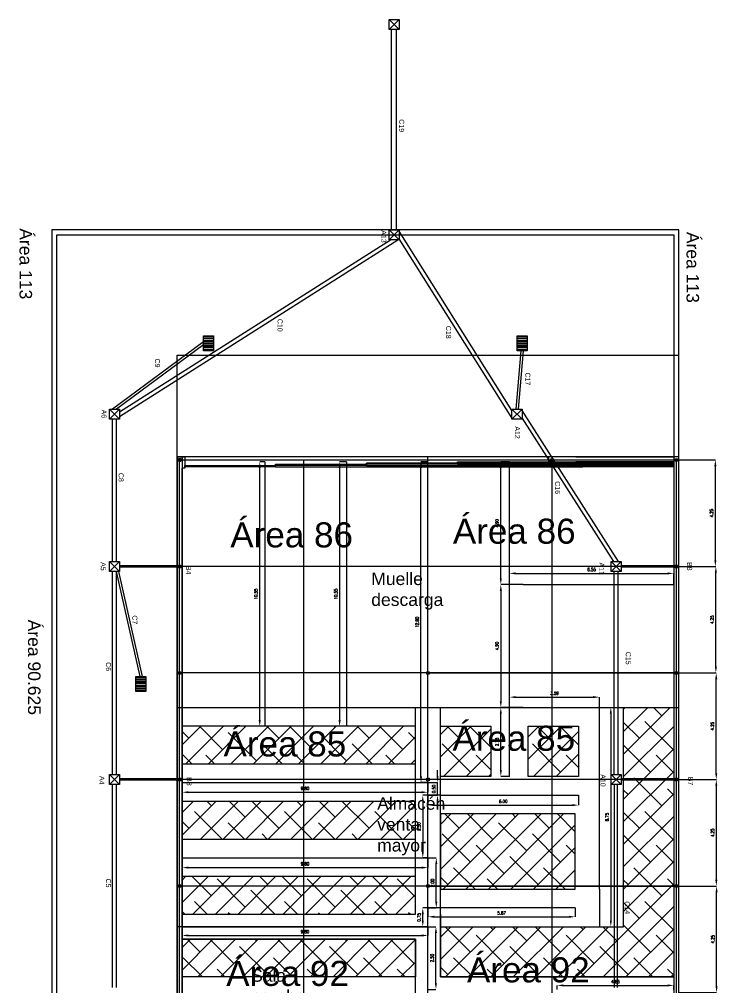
# Model space of a CAD drawing. Header units: inches. Extents: x -23 to 72981, y 9 to 49153.
# Drawn here: x 26.02 to 53.86, y 42.63 to 81.21 of the extents above; entities that cross this region are included whole.
import ezdxf

# ---------------------------------------------------------------- set-up
doc = ezdxf.new("R2010")
doc.units = ezdxf.units.IN
for name, color, linetype in [('Aguas pluviales', 140, 'Continuous'), ('Auxiliar', 240, 'Continuous'), ('Cotas', 200, 'Continuous'), ('Cotas_IncendiosP0', 30, 'Continuous'), ('IncendiosP0', 1, 'Continuous'), ('Límites', 6, 'Continuous'), ('P0', 5, 'Continuous'), ('P0 Puertas', 10, 'Continuous'), ('P0 Puertas desplazadas', 10, 'Continuous'), ('P0 Texto', 7, 'Continuous'), ('P0_Elementos', 44, 'Continuous'), ('P0_Pasillos', 90, 'Continuous'), ('Pared exterior nave', 26, 'Continuous'), ('Pared parcela', 7, 'Continuous'), ('Pilares', 240, 'Continuous')]:
    doc.layers.add(name, color=color, linetype=linetype)
doc.styles.add('80-100', font='romans.shx', dxfattribs={"width": 0.9, "height": 0.5})
doc.styles.get("Standard").update_dxf_attribs({"font": 'arial.ttf'})
doc.dimstyles.new('Copia de 100_conlineas', dxfattribs={"dimtxt": 0.5, "dimasz": 0.8, "dimexe": 0, "dimexo": 0, "dimgap": 0.09, "dimtad": 1, "dimzin": 1, "dimdsep": 46, "dimtxsty": '80-100', "dimcen": 0.1, "dimclrd": 256, "dimclre": 256, "dimclrt": 256, "dimadec": 0, "dimazin": 0, "dimtfac": 1, "dimtix": 1, "dimtmove": 2, "dimatfit": 3, "dimfxl": 1, "dimtvp": 1.058824, "dimtolj": 1, "dimtzin": 1, "dimarcsym": 0})
doc.dimstyles.new('Mod ISO-25', dxfattribs={"dimtxt": 0.125, "dimasz": 0.25, "dimexe": 0, "dimexo": 0.1, "dimgap": 0.09, "dimtad": 1, "dimzin": 12, "dimdsep": 46, "dimtxsty": '80-100', "dimcen": 0.1, "dimclrd": 256, "dimclre": 256, "dimclrt": 256, "dimadec": 0, "dimazin": 0, "dimtfac": 1, "dimtix": 1, "dimtmove": 2, "dimatfit": 3, "dimfxl": 1, "dimtolj": 1, "dimarcsym": 0})

# ---------------------------------------------------------------- blocks, each defined once
blk = doc.blocks.new('*D25')
at = {"layer": 'Cotas', "lineweight": -2, "transparency": 16777216}
for p, q in [((52.311, 46.64), (53.818, 46.64)), ((53.818, 42.64), (53.818, 46.39)), ((52.311, 42.39), (53.818, 42.39))]:
    blk.add_line(p, q, dxfattribs=at)
at = {"layer": 'Cotas', "transparency": 16777216}
for points in [[(53.777, 46.39), (53.86, 46.39), (53.818, 46.64)], [(53.777, 42.64), (53.86, 42.64), (53.818, 42.39)]]:
    blk.add_solid(points, dxfattribs=at)
at = {"layer": 'Defpoints', "color": 0, "transparency": 16777216}
for p in [(52.211, 46.64), (53.818, 46.64), (52.211, 42.39)]:
    blk.add_point(p, dxfattribs=at)
at = {"layer": 'Cotas', "transparency": 16777216, "insert": (53.666, 44.515), "char_height": 0.125, "attachment_point": 5, "rotation": 90, "style": '80-100'}
blk.add_mtext('\\A1;4.25', dxfattribs=at)
blk = doc.blocks.new('*D26')
at = {"layer": 'Cotas', "lineweight": -2, "transparency": 16777216}
for p, q in [((52.311, 50.89), (53.808, 50.89)), ((53.808, 46.89), (53.808, 50.64)), ((52.311, 46.64), (53.808, 46.64))]:
    blk.add_line(p, q, dxfattribs=at)
at = {"layer": 'Cotas', "transparency": 16777216}
for points in [[(53.766, 50.64), (53.849, 50.64), (53.808, 50.89)], [(53.766, 46.89), (53.849, 46.89), (53.808, 46.64)]]:
    blk.add_solid(points, dxfattribs=at)
at = {"layer": 'Defpoints', "color": 0, "transparency": 16777216}
for p in [(52.211, 50.89), (53.808, 50.89), (52.211, 46.64)]:
    blk.add_point(p, dxfattribs=at)
at = {"layer": 'Cotas', "transparency": 16777216, "insert": (53.655, 48.765), "char_height": 0.125, "attachment_point": 5, "rotation": 90, "style": '80-100'}
blk.add_mtext('\\A1;4.25', dxfattribs=at)
blk = doc.blocks.new('*D27')
at = {"layer": 'Cotas', "lineweight": -2, "transparency": 16777216}
for p, q in [((52.311, 55.14), (53.804, 55.14)), ((53.804, 51.14), (53.804, 54.89)), ((52.311, 50.89), (53.804, 50.89))]:
    blk.add_line(p, q, dxfattribs=at)
at = {"layer": 'Cotas', "transparency": 16777216}
for points in [[(53.762, 54.89), (53.845, 54.89), (53.804, 55.14)], [(53.762, 51.14), (53.845, 51.14), (53.804, 50.89)]]:
    blk.add_solid(points, dxfattribs=at)
at = {"layer": 'Defpoints', "color": 0, "transparency": 16777216}
for p in [(52.211, 55.14), (53.804, 55.14), (52.211, 50.89)]:
    blk.add_point(p, dxfattribs=at)
at = {"layer": 'Cotas', "transparency": 16777216, "insert": (53.651, 53.015), "char_height": 0.125, "attachment_point": 5, "rotation": 90, "style": '80-100'}
blk.add_mtext('\\A1;4.25', dxfattribs=at)
blk = doc.blocks.new('*D28')
at = {"layer": 'Cotas', "lineweight": -2, "transparency": 16777216}
for p, q in [((52.311, 59.39), (53.789, 59.39)), ((53.789, 55.39), (53.789, 59.14)), ((52.311, 55.14), (53.789, 55.14))]:
    blk.add_line(p, q, dxfattribs=at)
at = {"layer": 'Cotas', "transparency": 16777216}
for points in [[(53.748, 59.14), (53.831, 59.14), (53.789, 59.39)], [(53.748, 55.39), (53.831, 55.39), (53.789, 55.14)]]:
    blk.add_solid(points, dxfattribs=at)
at = {"layer": 'Defpoints', "color": 0, "transparency": 16777216}
for p in [(52.211, 59.39), (53.789, 59.39), (52.211, 55.14)]:
    blk.add_point(p, dxfattribs=at)
at = {"layer": 'Cotas', "transparency": 16777216, "insert": (53.637, 57.265), "char_height": 0.125, "attachment_point": 5, "rotation": 90, "style": '80-100'}
blk.add_mtext('\\A1;4.25', dxfattribs=at)
blk = doc.blocks.new('*D29')
at = {"layer": 'Cotas', "lineweight": -2, "transparency": 16777216}
for p, q in [((52.311, 63.639), (53.769, 63.639)), ((53.769, 59.64), (53.769, 63.389)), ((52.311, 59.39), (53.769, 59.39))]:
    blk.add_line(p, q, dxfattribs=at)
at = {"layer": 'Cotas', "transparency": 16777216}
for points in [[(53.728, 63.389), (53.811, 63.389), (53.769, 63.639)], [(53.728, 59.64), (53.811, 59.64), (53.769, 59.39)]]:
    blk.add_solid(points, dxfattribs=at)
at = {"layer": 'Defpoints', "color": 0, "transparency": 16777216}
for p in [(52.211, 63.639), (53.769, 63.639), (52.211, 59.39)]:
    blk.add_point(p, dxfattribs=at)
at = {"layer": 'Cotas', "transparency": 16777216, "insert": (53.617, 61.514), "char_height": 0.125, "attachment_point": 5, "rotation": 90, "style": '80-100'}
blk.add_mtext('\\A1;4.25', dxfattribs=at)
blk = doc.blocks.new('Arqueta')
for p, q in [((8.456, 7.642), (8.456, 8.042)), ((8.456, 8.042), (8.856, 8.042)), ((8.856, 8.042), (8.856, 7.642)), ((8.856, 7.642), (8.456, 7.642))]:
    blk.add_line(p, q)
blk = doc.blocks.new('Alcantarilla')
at = {"layer": 'Aguas pluviales'}
for p, q in [((-11.66, 1.036), (-11.66, 1.436)), ((-11.66, 1.436), (-11.06, 1.436)), ((-11.6, 1.436), (-11.6, 1.036)), ((-11.54, 1.436), (-11.54, 1.036)), ((-11.48, 1.036), (-11.48, 1.436)), ((-11.42, 1.436), (-11.42, 1.036)), ((-11.36, 1.436), (-11.36, 1.036)), ((-11.3, 1.036), (-11.3, 1.436)), ((-11.24, 1.436), (-11.24, 1.036)), ((-11.18, 1.436), (-11.18, 1.036)), ((-11.12, 1.036), (-11.12, 1.436)), ((-11.06, 1.436), (-11.06, 1.036)), ((-11.06, 1.036), (-11.66, 1.036))]:
    blk.add_line(p, q, dxfattribs=at)
blk = doc.blocks.new('*D93')
at = {"layer": 'Cotas_IncendiosP0', "lineweight": -2, "transparency": 16777216}
for p, q in [((42.311, 45.015), (42.629, 45.015)), ((42.629, 42.765), (42.629, 44.765)), ((42.311, 42.515), (42.629, 42.515))]:
    blk.add_line(p, q, dxfattribs=at)
at = {"layer": 'Cotas_IncendiosP0', "transparency": 16777216}
for points in [[(42.587, 44.765), (42.671, 44.765), (42.629, 45.015)], [(42.587, 42.765), (42.671, 42.765), (42.629, 42.515)]]:
    blk.add_solid(points, dxfattribs=at)
at = {"layer": 'Defpoints', "color": 0, "transparency": 16777216}
for p in [(42.311, 45.015), (42.629, 45.015), (42.311, 42.515)]:
    blk.add_point(p, dxfattribs=at)
at = {"layer": 'Cotas_IncendiosP0', "transparency": 16777216, "insert": (42.477, 43.765), "char_height": 0.125, "attachment_point": 5, "rotation": 90, "style": '80-100'}
blk.add_mtext('\\A1;2.50', dxfattribs=at)
blk = doc.blocks.new('*D94')
at = {"layer": 'Cotas_IncendiosP0', "lineweight": -2, "transparency": 16777216}
for p, q in [((32.511, 45.015), (32.511, 44.668)), ((42.311, 45.015), (42.311, 44.668)), ((32.761, 44.668), (42.061, 44.668))]:
    blk.add_line(p, q, dxfattribs=at)
at = {"layer": 'Cotas_IncendiosP0', "transparency": 16777216}
for points in [[(32.761, 44.71), (32.761, 44.627), (32.511, 44.668)], [(42.061, 44.71), (42.061, 44.627), (42.311, 44.668)]]:
    blk.add_solid(points, dxfattribs=at)
at = {"layer": 'Defpoints', "color": 0, "transparency": 16777216}
for p in [(32.511, 45.015), (42.311, 45.015), (42.311, 44.668)]:
    blk.add_point(p, dxfattribs=at)
at = {"layer": 'Cotas_IncendiosP0', "transparency": 16777216, "insert": (37.411, 44.821), "char_height": 0.125, "attachment_point": 5, "style": '80-100'}
blk.add_mtext('\\A1;9.80', dxfattribs=at)
blk = doc.blocks.new('*D95')
at = {"layer": 'Cotas_IncendiosP0', "lineweight": -2, "transparency": 16777216}
for p, q in [((32.511, 47.765), (32.511, 47.376)), ((42.311, 47.765), (42.311, 47.376)), ((32.761, 47.376), (42.061, 47.376))]:
    blk.add_line(p, q, dxfattribs=at)
at = {"layer": 'Cotas_IncendiosP0', "transparency": 16777216}
for points in [[(32.761, 47.418), (32.761, 47.335), (32.511, 47.376)], [(42.061, 47.418), (42.061, 47.335), (42.311, 47.376)]]:
    blk.add_solid(points, dxfattribs=at)
at = {"layer": 'Defpoints', "color": 0, "transparency": 16777216}
for p in [(32.511, 47.765), (42.311, 47.765), (42.311, 47.376)]:
    blk.add_point(p, dxfattribs=at)
at = {"layer": 'Cotas_IncendiosP0', "transparency": 16777216, "insert": (37.411, 47.529), "char_height": 0.125, "attachment_point": 5, "style": '80-100'}
blk.add_mtext('\\A1;9.80', dxfattribs=at)
blk = doc.blocks.new('*D96')
at = {"layer": 'Cotas_IncendiosP0', "lineweight": -2, "transparency": 16777216}
for p, q in [((32.511, 50.765), (32.511, 50.382)), ((42.311, 50.765), (42.311, 50.382)), ((32.761, 50.382), (42.061, 50.382))]:
    blk.add_line(p, q, dxfattribs=at)
at = {"layer": 'Cotas_IncendiosP0', "transparency": 16777216}
for points in [[(32.761, 50.424), (32.761, 50.341), (32.511, 50.382)], [(42.061, 50.424), (42.061, 50.341), (42.311, 50.382)]]:
    blk.add_solid(points, dxfattribs=at)
at = {"layer": 'Defpoints', "color": 0, "transparency": 16777216}
for p in [(32.511, 50.765), (42.311, 50.765), (42.311, 50.382)]:
    blk.add_point(p, dxfattribs=at)
at = {"layer": 'Cotas_IncendiosP0', "transparency": 16777216, "insert": (37.411, 50.535), "char_height": 0.125, "attachment_point": 5, "style": '80-100'}
blk.add_mtext('\\A1;9.80', dxfattribs=at)
blk = doc.blocks.new('*D97')
at = {"layer": 'Cotas_IncendiosP0', "lineweight": -2, "transparency": 16777216}
for p, q in [((42.311, 45.765), (42.311, 45.414)), ((48.182, 45.765), (48.182, 45.414)), ((42.561, 45.414), (47.932, 45.414))]:
    blk.add_line(p, q, dxfattribs=at)
at = {"layer": 'Cotas_IncendiosP0', "transparency": 16777216}
for points in [[(42.561, 45.455), (42.561, 45.372), (42.311, 45.414)], [(47.932, 45.455), (47.932, 45.372), (48.182, 45.414)]]:
    blk.add_solid(points, dxfattribs=at)
at = {"layer": 'Defpoints', "color": 0, "transparency": 16777216}
for p in [(42.311, 45.765), (48.182, 45.765), (48.182, 45.414)]:
    blk.add_point(p, dxfattribs=at)
at = {"layer": 'Cotas_IncendiosP0', "transparency": 16777216, "insert": (45.247, 45.566), "char_height": 0.125, "attachment_point": 5, "style": '80-100'}
blk.add_mtext('\\A1;5.87', dxfattribs=at)
blk = doc.blocks.new('*D98')
at = {"layer": 'Cotas_IncendiosP0', "lineweight": -2, "transparency": 16777216}
for p, q in [((42.311, 50.265), (42.311, 49.868)), ((48.311, 50.265), (48.311, 49.868)), ((42.561, 49.868), (48.061, 49.868))]:
    blk.add_line(p, q, dxfattribs=at)
at = {"layer": 'Cotas_IncendiosP0', "transparency": 16777216}
for points in [[(42.561, 49.91), (42.561, 49.827), (42.311, 49.868)], [(48.061, 49.91), (48.061, 49.827), (48.311, 49.868)]]:
    blk.add_solid(points, dxfattribs=at)
at = {"layer": 'Defpoints', "color": 0, "transparency": 16777216}
for p in [(42.311, 50.265), (48.311, 50.265), (48.311, 49.868)]:
    blk.add_point(p, dxfattribs=at)
at = {"layer": 'Cotas_IncendiosP0', "transparency": 16777216, "insert": (45.311, 50.021), "char_height": 0.125, "attachment_point": 5, "style": '80-100'}
blk.add_mtext('\\A1;6.00', dxfattribs=at)
blk = doc.blocks.new('*D99')
at = {"layer": 'Cotas_IncendiosP0', "lineweight": -2, "transparency": 16777216}
for p, q in [((45.561, 53.765), (45.561, 54.177)), ((45.811, 54.177), (48.897, 54.177)), ((49.147, 53.765), (49.147, 54.177))]:
    blk.add_line(p, q, dxfattribs=at)
at = {"layer": 'Cotas_IncendiosP0', "transparency": 16777216}
for points in [[(45.811, 54.219), (45.811, 54.135), (45.561, 54.177)], [(48.897, 54.219), (48.897, 54.135), (49.147, 54.177)]]:
    blk.add_solid(points, dxfattribs=at)
at = {"layer": 'Defpoints', "color": 0, "transparency": 16777216}
for p in [(49.147, 54.177), (45.561, 53.765), (49.147, 53.765)]:
    blk.add_point(p, dxfattribs=at)
at = {"layer": 'Cotas_IncendiosP0', "transparency": 16777216, "insert": (47.354, 54.329), "char_height": 0.125, "attachment_point": 5, "style": '80-100'}
blk.add_mtext('\\A1;3.59', dxfattribs=at)
blk = doc.blocks.new('*D100')
at = {"layer": 'Cotas_IncendiosP0', "lineweight": -2, "transparency": 16777216}
for p, q in [((45.561, 53.765), (45.215, 53.765)), ((45.215, 51.265), (45.215, 53.515)), ((45.561, 51.015), (45.215, 51.015))]:
    blk.add_line(p, q, dxfattribs=at)
at = {"layer": 'Cotas_IncendiosP0', "transparency": 16777216}
for points in [[(45.174, 53.515), (45.257, 53.515), (45.215, 53.765)], [(45.174, 51.265), (45.257, 51.265), (45.215, 51.015)]]:
    blk.add_solid(points, dxfattribs=at)
at = {"layer": 'Defpoints', "color": 0, "transparency": 16777216}
for p in [(45.215, 53.765), (45.561, 53.765), (45.561, 51.015)]:
    blk.add_point(p, dxfattribs=at)
at = {"layer": 'Cotas_IncendiosP0', "transparency": 16777216, "insert": (45.063, 52.39), "char_height": 0.125, "attachment_point": 5, "rotation": 90, "style": '80-100'}
blk.add_mtext('\\A1;2.75', dxfattribs=at)
blk = doc.blocks.new('*D101')
at = {"layer": 'Cotas_IncendiosP0', "lineweight": -2, "transparency": 16777216}
for p, q in [((45.561, 58.665), (45.215, 58.665)), ((45.215, 58.415), (45.215, 54.015)), ((45.561, 53.765), (45.215, 53.765))]:
    blk.add_line(p, q, dxfattribs=at)
at = {"layer": 'Cotas_IncendiosP0', "transparency": 16777216}
for points in [[(45.174, 58.415), (45.257, 58.415), (45.215, 58.665)], [(45.174, 54.015), (45.257, 54.015), (45.215, 53.765)]]:
    blk.add_solid(points, dxfattribs=at)
at = {"layer": 'Defpoints', "color": 0, "transparency": 16777216}
for p in [(45.561, 58.665), (45.215, 53.765), (45.561, 53.765)]:
    blk.add_point(p, dxfattribs=at)
at = {"layer": 'Cotas_IncendiosP0', "transparency": 16777216, "insert": (45.063, 56.215), "char_height": 0.125, "attachment_point": 5, "rotation": 90, "style": '80-100'}
blk.add_mtext('\\A1;4.90', dxfattribs=at)
blk = doc.blocks.new('*D102')
at = {"layer": 'Cotas_IncendiosP0', "lineweight": -2, "transparency": 16777216}
for p, q in [((45.561, 63.565), (45.215, 63.565)), ((45.215, 58.915), (45.215, 63.315)), ((45.561, 58.665), (45.215, 58.665))]:
    blk.add_line(p, q, dxfattribs=at)
at = {"layer": 'Cotas_IncendiosP0', "transparency": 16777216}
for points in [[(45.174, 63.315), (45.257, 63.315), (45.215, 63.565)], [(45.174, 58.915), (45.257, 58.915), (45.215, 58.665)]]:
    blk.add_solid(points, dxfattribs=at)
at = {"layer": 'Defpoints', "color": 0, "transparency": 16777216}
for p in [(45.215, 63.565), (45.561, 63.565), (45.561, 58.665)]:
    blk.add_point(p, dxfattribs=at)
at = {"layer": 'Cotas_IncendiosP0', "transparency": 16777216, "insert": (45.063, 61.115), "char_height": 0.125, "attachment_point": 5, "rotation": 90, "style": '80-100'}
blk.add_mtext('\\A1;4.90', dxfattribs=at)
blk = doc.blocks.new('*D103')
at = {"layer": 'Cotas_IncendiosP0', "lineweight": -2, "transparency": 16777216}
for p, q in [((45.561, 58.665), (45.561, 59.113)), ((45.811, 59.113), (51.861, 59.113)), ((52.111, 58.665), (52.111, 59.113))]:
    blk.add_line(p, q, dxfattribs=at)
at = {"layer": 'Cotas_IncendiosP0', "transparency": 16777216}
for points in [[(45.811, 59.155), (45.811, 59.072), (45.561, 59.113)], [(51.861, 59.155), (51.861, 59.072), (52.111, 59.113)]]:
    blk.add_solid(points, dxfattribs=at)
at = {"layer": 'Defpoints', "color": 0, "transparency": 16777216}
for p in [(52.111, 59.113), (45.561, 58.665), (52.111, 58.665)]:
    blk.add_point(p, dxfattribs=at)
at = {"layer": 'Cotas_IncendiosP0', "transparency": 16777216, "insert": (48.836, 59.266), "char_height": 0.125, "attachment_point": 5, "style": '80-100'}
blk.add_mtext('\\A1;6.55', dxfattribs=at)
blk = doc.blocks.new('*D104')
at = {"layer": 'Cotas_IncendiosP0', "lineweight": -2, "transparency": 16777216}
for p, q in [((35.811, 63.565), (35.604, 63.565)), ((35.604, 53.265), (35.604, 63.315)), ((35.811, 53.015), (35.604, 53.015))]:
    blk.add_line(p, q, dxfattribs=at)
at = {"layer": 'Cotas_IncendiosP0', "transparency": 16777216}
for points in [[(35.562, 63.315), (35.645, 63.315), (35.604, 63.565)], [(35.562, 53.265), (35.645, 53.265), (35.604, 53.015)]]:
    blk.add_solid(points, dxfattribs=at)
at = {"layer": 'Defpoints', "color": 0, "transparency": 16777216}
for p in [(35.604, 63.565), (35.811, 63.565), (35.811, 53.015)]:
    blk.add_point(p, dxfattribs=at)
at = {"layer": 'Cotas_IncendiosP0', "transparency": 16777216, "insert": (35.451, 58.29), "char_height": 0.125, "attachment_point": 5, "rotation": 90, "style": '80-100'}
blk.add_mtext('\\A1;10.55', dxfattribs=at)
blk = doc.blocks.new('*D105')
at = {"layer": 'Cotas_IncendiosP0', "lineweight": -2, "transparency": 16777216}
for p, q in [((39.061, 63.565), (38.789, 63.565)), ((38.789, 63.315), (38.789, 53.265)), ((39.061, 53.015), (38.789, 53.015))]:
    blk.add_line(p, q, dxfattribs=at)
at = {"layer": 'Cotas_IncendiosP0', "transparency": 16777216}
for points in [[(38.747, 63.315), (38.831, 63.315), (38.789, 63.565)], [(38.747, 53.265), (38.831, 53.265), (38.789, 53.015)]]:
    blk.add_solid(points, dxfattribs=at)
at = {"layer": 'Defpoints', "color": 0, "transparency": 16777216}
for p in [(39.061, 63.565), (38.789, 53.015), (39.061, 53.015)]:
    blk.add_point(p, dxfattribs=at)
at = {"layer": 'Cotas_IncendiosP0', "transparency": 16777216, "insert": (38.637, 58.29), "char_height": 0.125, "attachment_point": 5, "rotation": 90, "style": '80-100'}
blk.add_mtext('\\A1;10.55', dxfattribs=at)
blk = doc.blocks.new('*D106')
at = {"layer": 'Cotas_IncendiosP0', "lineweight": -2, "transparency": 16777216}
for p, q in [((42.311, 63.565), (42.033, 63.565)), ((42.033, 51.015), (42.033, 63.315)), ((42.311, 50.765), (42.033, 50.765))]:
    blk.add_line(p, q, dxfattribs=at)
at = {"layer": 'Cotas_IncendiosP0', "transparency": 16777216}
for points in [[(41.992, 63.315), (42.075, 63.315), (42.033, 63.565)], [(41.992, 51.015), (42.075, 51.015), (42.033, 50.765)]]:
    blk.add_solid(points, dxfattribs=at)
at = {"layer": 'Defpoints', "color": 0, "transparency": 16777216}
for p in [(42.033, 63.565), (42.311, 63.565), (42.311, 50.765)]:
    blk.add_point(p, dxfattribs=at)
at = {"layer": 'Cotas_IncendiosP0', "transparency": 16777216, "insert": (41.881, 57.165), "char_height": 0.125, "attachment_point": 5, "rotation": 90, "style": '80-100'}
blk.add_mtext('\\A1;12.80', dxfattribs=at)
blk = doc.blocks.new('*D107')
at = {"layer": 'Cotas_IncendiosP0', "lineweight": -2, "transparency": 16777216}
for p, q in [((49.147, 53.765), (49.602, 53.765)), ((49.602, 53.515), (49.602, 45.265)), ((49.147, 45.015), (49.602, 45.015))]:
    blk.add_line(p, q, dxfattribs=at)
at = {"layer": 'Cotas_IncendiosP0', "transparency": 16777216}
for points in [[(49.56, 53.515), (49.643, 53.515), (49.602, 53.765)], [(49.56, 45.265), (49.643, 45.265), (49.602, 45.015)]]:
    blk.add_solid(points, dxfattribs=at)
at = {"layer": 'Defpoints', "color": 0, "transparency": 16777216}
for p in [(49.147, 53.765), (49.147, 45.015), (49.602, 45.015)]:
    blk.add_point(p, dxfattribs=at)
at = {"layer": 'Cotas_IncendiosP0', "transparency": 16777216, "insert": (49.449, 49.39), "char_height": 0.125, "attachment_point": 5, "rotation": 90, "style": '80-100'}
blk.add_mtext('\\A1;8.75', dxfattribs=at)
blk = doc.blocks.new('*D108')
at = {"layer": 'Cotas_IncendiosP0', "lineweight": -2, "transparency": 16777216}
for p, q in [((42.311, 45.765), (42.104, 45.765)), ((42.104, 45.265), (42.104, 45.515)), ((42.311, 45.015), (42.104, 45.015))]:
    blk.add_line(p, q, dxfattribs=at)
at = {"layer": 'Cotas_IncendiosP0', "transparency": 16777216}
for points in [[(42.063, 45.515), (42.146, 45.515), (42.104, 45.765)], [(42.063, 45.265), (42.146, 45.265), (42.104, 45.015)]]:
    blk.add_solid(points, dxfattribs=at)
at = {"layer": 'Defpoints', "color": 0, "transparency": 16777216}
for p in [(42.104, 45.765), (42.311, 45.765), (42.311, 45.015)]:
    blk.add_point(p, dxfattribs=at)
at = {"layer": 'Cotas_IncendiosP0', "transparency": 16777216, "insert": (41.952, 45.39), "char_height": 0.125, "attachment_point": 5, "rotation": 90, "style": '80-100'}
blk.add_mtext('\\A1;0.75', dxfattribs=at)
blk = doc.blocks.new('*D109')
at = {"layer": 'Cotas_IncendiosP0', "lineweight": -2, "transparency": 16777216}
for p, q in [((42.311, 47.765), (42.643, 47.765)), ((42.643, 46.015), (42.643, 47.515)), ((42.311, 45.765), (42.643, 45.765))]:
    blk.add_line(p, q, dxfattribs=at)
at = {"layer": 'Cotas_IncendiosP0', "transparency": 16777216}
for points in [[(42.601, 47.515), (42.685, 47.515), (42.643, 47.765)], [(42.601, 46.015), (42.685, 46.015), (42.643, 45.765)]]:
    blk.add_solid(points, dxfattribs=at)
at = {"layer": 'Defpoints', "color": 0, "transparency": 16777216}
for p in [(42.311, 47.765), (42.643, 47.765), (42.311, 45.765)]:
    blk.add_point(p, dxfattribs=at)
at = {"layer": 'Cotas_IncendiosP0', "transparency": 16777216, "insert": (42.49, 46.765), "char_height": 0.125, "attachment_point": 5, "rotation": 90, "style": '80-100'}
blk.add_mtext('\\A1;2.00', dxfattribs=at)
blk = doc.blocks.new('*D110')
at = {"layer": 'Cotas_IncendiosP0', "lineweight": -2, "transparency": 16777216}
for p, q in [((42.311, 50.265), (42.104, 50.265)), ((42.104, 50.015), (42.104, 48.015)), ((42.311, 47.765), (42.104, 47.765))]:
    blk.add_line(p, q, dxfattribs=at)
at = {"layer": 'Cotas_IncendiosP0', "transparency": 16777216}
for points in [[(42.063, 50.015), (42.146, 50.015), (42.104, 50.265)], [(42.063, 48.015), (42.146, 48.015), (42.104, 47.765)]]:
    blk.add_solid(points, dxfattribs=at)
at = {"layer": 'Defpoints', "color": 0, "transparency": 16777216}
for p in [(42.311, 50.265), (42.104, 47.765), (42.311, 47.765)]:
    blk.add_point(p, dxfattribs=at)
at = {"layer": 'Cotas_IncendiosP0', "transparency": 16777216, "insert": (41.952, 49.015), "char_height": 0.125, "attachment_point": 5, "rotation": 90, "style": '80-100'}
blk.add_mtext('\\A1;2.50', dxfattribs=at)
blk = doc.blocks.new('*D111')
at = {"layer": 'Cotas_IncendiosP0', "lineweight": -2, "transparency": 16777216}
for p, q in [((42.692, 51.015), (42.692, 51.265)), ((42.311, 50.765), (42.692, 50.765)), ((42.692, 50.265), (42.692, 50.765)), ((42.311, 50.265), (42.692, 50.265)), ((42.692, 50.015), (42.692, 49.765))]:
    blk.add_line(p, q, dxfattribs=at)
at = {"layer": 'Cotas_IncendiosP0', "transparency": 16777216}
for points in [[(42.651, 51.015), (42.734, 51.015), (42.692, 50.765)], [(42.651, 50.015), (42.734, 50.015), (42.692, 50.265)]]:
    blk.add_solid(points, dxfattribs=at)
at = {"layer": 'Defpoints', "color": 0, "transparency": 16777216}
for p in [(42.311, 50.765), (42.692, 50.765), (42.311, 50.265)]:
    blk.add_point(p, dxfattribs=at)
at = {"layer": 'Cotas_IncendiosP0', "transparency": 16777216, "insert": (42.54, 50.515), "char_height": 0.125, "attachment_point": 5, "rotation": 90, "style": '80-100'}
blk.add_mtext('\\A1;0.50', dxfattribs=at)
blk = doc.blocks.new('*D113')
at = {"layer": 'Cotas_IncendiosP0', "lineweight": -2, "transparency": 16777216}
for p, q in [((47.461, 42.515), (47.461, 42.676)), ((47.711, 42.676), (51.861, 42.676)), ((52.111, 42.515), (52.111, 42.676))]:
    blk.add_line(p, q, dxfattribs=at)
at = {"layer": 'Cotas_IncendiosP0', "transparency": 16777216}
for points in [[(47.711, 42.718), (47.711, 42.635), (47.461, 42.676)], [(51.861, 42.718), (51.861, 42.635), (52.111, 42.676)]]:
    blk.add_solid(points, dxfattribs=at)
at = {"layer": 'Defpoints', "color": 0, "transparency": 16777216}
for p in [(47.461, 42.515), (52.111, 42.676), (52.111, 42.515)]:
    blk.add_point(p, dxfattribs=at)
at = {"layer": 'Cotas_IncendiosP0', "transparency": 16777216, "insert": (49.786, 42.829), "char_height": 0.125, "attachment_point": 5, "style": '80-100'}
blk.add_mtext('\\A1;4.65', dxfattribs=at)

msp = doc.modelspace()

# ---------------------------------------------------------------- hatches: boundary and pattern name
at = {"layer": 'P0_Elementos'}
h = msp.add_hatch(dxfattribs=at)
h.set_pattern_fill('ANSI38', color=256, scale=0.2)
h.paths.add_polyline_path([(41.811, 47.015), (32.511, 47.015), (32.511, 45.515), (41.811, 45.515)])
h.paths.add_polyline_path([(41.811, 50.015), (32.511, 50.015), (32.511, 48.515), (41.811, 48.515)])
h.paths.add_polyline_path([(41.811, 53.015), (32.511, 53.015), (32.511, 51.515), (41.811, 51.515)])
h.paths.add_polyline_path([(44.811, 53.015), (42.811, 53.015), (42.811, 51.015), (44.811, 51.015)], flags=17)
h.paths.add_polyline_path([(48.311, 53.015), (46.311, 53.015), (46.311, 51.015), (48.311, 51.015)], flags=17)
h.paths.add_polyline_path([(48.182, 49.515), (42.811, 49.515), (42.811, 46.515), (48.182, 46.515)], flags=17)
h.paths.add_polyline_path([(52.111, 53.765), (50.111, 53.765), (50.111, 45.015), (42.811, 45.015), (42.811, 43.015), (52.111, 43.015)])
h = msp.add_hatch(dxfattribs=at)
h.set_pattern_fill('ANSI38', color=256, scale=0.2)
h.paths.add_polyline_path([(35.711, 39.515), (34.711, 39.515), (34.711, 35.015), (35.711, 35.015)])
h.paths.add_polyline_path([(33.511, 39.515), (32.511, 39.515), (32.511, 35.015), (33.511, 35.015)])
h.paths.add_polyline_path([(37.911, 39.515), (36.911, 39.515), (36.911, 35.015), (37.911, 35.015)])
h.paths.add_polyline_path([(41.811, 39.015), (38.922, 39.015), (38.922, 36.215), (41.811, 36.215)])
h.paths.add_polyline_path([(41.811, 35.015), (38.411, 35.015), (38.411, 33.515), (41.811, 33.515)])
h.paths.add_polyline_path([(41.811, 32.515), (38.411, 32.515), (38.411, 31.015), (41.811, 31.015)])
h.paths.add_polyline_path([(41.811, 42.015), (32.511, 42.015), (32.511, 40.515), (41.811, 40.515)])
h.paths.add_polyline_path([(41.811, 44.515), (32.511, 44.515), (32.511, 43.015), (41.811, 43.015)])
h.paths.add_polyline_path([(46.961, 42.015), (42.811, 42.015), (42.811, 37.865), (46.961, 37.865)])
h.paths.add_polyline_path([(52.111, 42.015), (47.961, 42.015), (47.961, 37.865), (52.111, 37.865)])
h.paths.add_polyline_path([(46.961, 36.365), (42.811, 36.365), (42.811, 32.215), (46.961, 32.215)])
h.paths.add_polyline_path([(52.111, 36.365), (47.961, 36.365), (47.961, 32.215), (52.111, 32.215)])
h.paths.add_polyline_path([(46.961, 31.015), (43.361, 31.015), (43.361, 28.715), (46.961, 28.715)])
h.paths.add_polyline_path([(52.111, 31.015), (47.961, 31.015), (47.961, 27.715), (52.111, 27.715)])

# ---------------------------------------------------------------- linework, layer by layer
at = {"layer": 'Aguas pluviales'}
for p, q in [((41.161, 81.215), (40.761, 80.815)), ((40.761, 81.215), (41.161, 80.815)), ((40.861, 72.815), (40.861, 80.815)), ((41.061, 72.815), (41.061, 80.815)), ((41.161, 72.815), (40.761, 72.415)), ((40.761, 72.815), (41.161, 72.415)), ((45.661, 65.615), (41.161, 72.765)), ((30.011, 65.37), (41.11, 72.415)), ((30.011, 65.56), (40.812, 72.415)), ((45.661, 65.315), (41.161, 72.465)), ((33.361, 68.346), (29.735, 65.665)), ((33.361, 68.234), (29.887, 65.665)), ((46.016, 67.99), (45.816, 65.665)), ((46.106, 67.99), (45.906, 65.665)), ((30.011, 65.665), (29.611, 65.265)), ((29.611, 65.665), (30.011, 65.265)), ((46.061, 65.665), (45.661, 65.265)), ((45.661, 65.665), (46.061, 65.265)), ((49.906, 59.59), (46.061, 65.614)), ((29.731, 59.59), (29.731, 65.265)), ((29.891, 59.59), (29.891, 65.265)), ((49.716, 59.59), (46.061, 65.316)), ((32.311, 63.765), (32.311, 27.515)), ((52.311, 63.765), (32.311, 63.765)), ((32.511, 63.765), (32.511, 27.515)), ((42.311, 27.515), (42.311, 63.765)), ((52.111, 63.765), (52.111, 27.515)), ((52.311, 27.515), (52.311, 63.765)), ((30.011, 59.59), (29.611, 59.19)), ((29.611, 59.59), (30.011, 59.19)), ((50.011, 59.59), (49.611, 59.19)), ((49.611, 59.59), (50.011, 59.19)), ((29.731, 51.09), (29.731, 59.19)), ((30.841, 55.002), (29.891, 59.19)), ((29.891, 51.09), (29.891, 59.19)), ((30.933, 55.002), (29.983, 59.19)), ((32.28, 59.421), (30.011, 59.421)), ((32.28, 59.358), (30.011, 59.358)), ((49.731, 51.09), (49.731, 59.19)), ((49.891, 51.09), (49.891, 59.19)), ((52.08, 59.421), (50.011, 59.421)), ((52.08, 59.358), (50.011, 59.358)), ((42.311, 55.14), (32.311, 55.14)), ((42.311, 55.14), (52.211, 55.14)), ((30.011, 51.09), (29.611, 50.69)), ((29.611, 51.09), (30.011, 50.69)), ((50.011, 51.09), (49.611, 50.69)), ((49.611, 51.09), (50.011, 50.69)), ((29.731, 42.59), (29.731, 50.69)), ((29.891, 42.59), (29.891, 50.69)), ((32.28, 50.921), (30.011, 50.921)), ((32.28, 50.858), (30.011, 50.858)), ((49.749, 42.59), (49.749, 50.69)), ((49.874, 42.59), (49.874, 50.69)), ((52.08, 50.921), (50.011, 50.921)), ((52.08, 50.858), (50.011, 50.858)), ((42.311, 46.64), (32.311, 46.64)), ((42.311, 46.64), (52.311, 46.64))]:
    msp.add_line(p, q, dxfattribs=at)
for centre in [(32.28, 59.39), (52.08, 59.39), (32.28, 50.89), (52.08, 50.89)]:
    msp.add_circle(centre, 0.0315, dxfattribs=at)
at = {"layer": 'Auxiliar'}
for p, q in [((32.411, 27.615), (32.411, 63.64)), ((32.411, 63.64), (52.211, 63.639)), ((37.361, 27.615), (37.361, 63.639)), ((42.311, 27.615), (42.311, 63.639)), ((47.261, 27.615), (47.261, 63.639)), ((52.211, 63.639), (52.211, 27.615)), ((52.211, 59.39), (32.411, 59.39)), ((52.211, 55.14), (32.411, 55.14)), ((52.211, 50.89), (32.411, 50.89)), ((52.211, 46.64), (32.411, 46.64))]:
    msp.add_line(p, q, dxfattribs=at)
at = {"layer": 'IncendiosP0'}
for p, q in [((35.811, 63.565), (35.811, 53.015)), ((39.061, 63.565), (39.061, 53.015)), ((42.311, 53.765), (42.311, 63.565)), ((45.561, 53.765), (45.561, 63.565)), ((46.111, 58.665), (45.561, 58.665)), ((46.111, 58.665), (52.111, 58.665)), ((42.311, 43.015), (42.311, 53.765)), ((45.561, 51.015), (45.561, 53.765)), ((46.111, 53.765), (45.561, 53.765)), ((46.111, 53.765), (49.147, 53.765)), ((49.147, 46.515), (49.147, 53.765)), ((32.511, 50.765), (42.311, 50.765)), ((42.811, 50.265), (42.311, 50.265)), ((42.811, 50.265), (48.311, 50.265)), ((32.511, 47.765), (42.311, 47.765)), ((49.147, 46.515), (49.147, 45.015)), ((48.182, 45.765), (42.311, 45.765)), ((32.511, 45.015), (42.311, 45.015)), ((42.311, 42.515), (42.311, 43.015))]:
    msp.add_line(p, q, dxfattribs=at)
at = {"layer": 'Límites'}
for points in [[(27.311, 12.815), (52.311, 12.815), (52.311, 72.815), (27.311, 72.815), (27.311, 12.815)], [(32.311, 17.815), (32.311, 67.815), (52.311, 67.815)]]:
    msp.add_lwpolyline(points, dxfattribs=at)
msp.add_lwpolyline([(39.811, 12.815), (42.311, 12.815), (44.811, 12.815), (47.311, 12.815), (49.811, 12.815), (52.311, 12.815), (52.311, 17.815), (52.311, 72.815), (27.311, 72.815), (27.311, 12.815), (37.311, 12.815)], close=True, dxfattribs=at)
at = {"layer": 'P0'}
for p, q in [((52.311, 63.765), (32.311, 63.765)), ((32.311, 63.765), (32.311, 27.515)), ((52.311, 27.515), (52.311, 63.765))]:
    msp.add_line(p, q, dxfattribs=at)
for points in [[(32.311, 53.765), (52.311, 53.765)], [(42.311, 40.015), (42.311, 45.015), (32.311, 45.015)]]:
    msp.add_lwpolyline(points, dxfattribs=at)
at = {"layer": 'P0 Puertas'}
for p, q in [((32.611, 63.365), (32.611, 63.415)), ((32.611, 63.415), (36.236, 63.415)), ((36.236, 63.365), (32.611, 63.365)), ((36.236, 63.465), (39.861, 63.465)), ((36.236, 63.415), (36.236, 63.465)), ((39.861, 63.415), (36.236, 63.415)), ((36.236, 63.415), (36.236, 63.365)), ((39.861, 63.465), (39.861, 63.515)), ((43.486, 63.515), (39.861, 63.515)), ((43.486, 63.465), (39.861, 63.465)), ((39.861, 63.465), (39.861, 63.415)), ((43.486, 63.565), (47.111, 63.565)), ((43.486, 63.465), (43.486, 63.565)), ((43.486, 63.515), (47.111, 63.515)), ((47.111, 63.515), (47.111, 63.565))]:
    msp.add_line(p, q, dxfattribs=at)
at = {"layer": 'P0 Puertas desplazadas'}
for p, q in [((36.236, 63.365), (48.486, 63.365)), ((39.861, 63.415), (48.486, 63.415)), ((43.486, 63.465), (48.486, 63.465)), ((47.111, 63.565), (48.486, 63.565)), ((47.111, 63.515), (48.486, 63.515)), ((48.486, 63.515), (48.486, 63.565)), ((48.486, 63.565), (52.111, 63.565)), ((48.486, 63.465), (48.486, 63.515)), ((48.486, 63.515), (52.111, 63.515)), ((48.486, 63.415), (48.486, 63.465)), ((48.486, 63.465), (52.111, 63.465)), ((48.486, 63.365), (48.486, 63.415)), ((48.486, 63.415), (52.111, 63.415)), ((52.111, 63.365), (48.486, 63.365)), ((52.111, 63.565), (52.111, 63.365))]:
    msp.add_line(p, q, dxfattribs=at)
at = {"layer": 'P0_Elementos'}
for p, q in [((50.111, 45.015), (50.111, 53.765)), ((50.111, 53.765), (52.111, 53.765)), ((52.111, 53.765), (52.111, 43.015)), ((42.811, 45.015), (42.811, 46.515)), ((42.811, 43.015), (42.811, 45.015)), ((42.811, 45.015), (50.111, 45.015)), ((42.811, 43.015), (42.811, 45.015)), ((52.111, 43.015), (42.811, 43.015))]:
    msp.add_line(p, q, dxfattribs=at)
for points in [[(32.511, 51.515), (41.811, 51.515), (41.811, 53.015), (32.511, 53.015)], [(42.811, 53.015), (44.811, 53.015), (44.811, 51.015), (42.811, 51.015)], [(46.311, 53.015), (48.311, 53.015), (48.311, 51.015), (46.311, 51.015)], [(32.511, 48.515), (41.811, 48.515), (41.811, 50.015), (32.511, 50.015)], [(42.811, 46.515), (48.182, 46.515), (48.182, 49.515), (42.811, 49.515)], [(32.511, 45.515), (41.811, 45.515), (41.811, 47.015), (32.511, 47.015)], [(32.511, 44.515), (41.811, 44.515), (41.811, 43.015), (32.511, 43.015)]]:
    msp.add_lwpolyline(points, close=True, dxfattribs=at)
at = {"layer": 'P0_Pasillos'}
for p, q in [((41.811, 45.515), (41.811, 53.765)), ((41.811, 53.765), (42.811, 53.765)), ((42.811, 45.515), (42.811, 53.765)), ((32.511, 44.515), (32.511, 45.515)), ((32.511, 45.515), (41.811, 45.515)), ((42.811, 45.515), (42.811, 43.015)), ((41.811, 44.515), (32.511, 44.515)), ((41.811, 40.515), (41.811, 44.515)), ((42.811, 43.015), (52.111, 43.015)), ((52.111, 43.015), (52.111, 42.015))]:
    msp.add_line(p, q, dxfattribs=at)
at = {"layer": 'Pared exterior nave'}
for p, q in [((32.311, 63.765), (32.511, 63.765)), ((32.311, 63.765), (32.311, 27.515)), ((32.511, 63.765), (32.611, 63.765)), ((32.611, 63.765), (32.611, 63.565)), ((48.211, 63.765), (47.111, 63.765)), ((47.111, 63.765), (47.111, 63.565)), ((48.211, 63.765), (52.111, 63.765)), ((32.611, 63.315), (32.511, 63.315)), ((32.511, 35.015), (32.511, 63.315)), ((32.611, 63.565), (32.611, 63.315)), ((47.111, 63.565), (48.211, 63.565)), ((52.111, 63.565), (48.211, 63.565))]:
    msp.add_line(p, q, dxfattribs=at)
at = {"layer": 'Pared parcela'}
for p, q in [((52.311, 72.815), (27.311, 72.815)), ((27.311, 72.815), (27.311, 12.815)), ((27.511, 13.015), (27.511, 72.615)), ((27.511, 72.615), (52.111, 72.615)), ((52.111, 72.615), (52.111, 63.765)), ((52.311, 12.815), (52.311, 72.815)), ((52.111, 63.565), (52.111, 42.44))]:
    msp.add_line(p, q, dxfattribs=at)
at = {"layer": 'Pilares'}
for p, q in [((32.361, 63.69), (32.461, 63.69)), ((32.361, 63.59), (32.361, 63.69)), ((32.361, 63.69), (32.461, 63.59)), ((32.461, 63.69), (32.361, 63.59)), ((32.461, 63.69), (32.461, 63.59)), ((47.211, 63.689), (47.311, 63.689)), ((47.211, 63.589), (47.211, 63.689)), ((47.211, 63.689), (47.311, 63.589)), ((47.311, 63.689), (47.211, 63.589)), ((47.311, 63.689), (47.311, 63.589)), ((52.161, 63.689), (52.261, 63.689)), ((52.161, 63.589), (52.161, 63.689)), ((52.161, 63.689), (52.261, 63.589)), ((52.261, 63.689), (52.161, 63.589)), ((52.261, 63.689), (52.261, 63.589)), ((32.361, 63.59), (32.461, 63.59)), ((47.311, 63.589), (47.211, 63.589)), ((52.261, 63.589), (52.161, 63.589)), ((32.361, 59.44), (32.461, 59.44)), ((32.361, 59.34), (32.361, 59.44)), ((32.361, 59.44), (32.461, 59.34)), ((32.461, 59.44), (32.361, 59.34)), ((32.461, 59.44), (32.461, 59.34)), ((52.161, 59.44), (52.261, 59.44)), ((52.161, 59.34), (52.161, 59.44)), ((52.161, 59.44), (52.261, 59.34)), ((52.261, 59.44), (52.161, 59.34)), ((52.261, 59.44), (52.261, 59.34)), ((32.461, 59.34), (32.361, 59.34)), ((52.261, 59.34), (52.161, 59.34)), ((32.361, 55.19), (32.461, 55.19)), ((32.361, 55.09), (32.361, 55.19)), ((32.361, 55.19), (32.461, 55.09)), ((32.461, 55.19), (32.361, 55.09)), ((32.461, 55.19), (32.461, 55.09)), ((42.261, 55.19), (42.361, 55.19)), ((42.261, 55.09), (42.261, 55.19)), ((42.261, 55.19), (42.361, 55.09)), ((42.361, 55.19), (42.261, 55.09)), ((42.361, 55.19), (42.361, 55.09)), ((52.161, 55.19), (52.261, 55.19)), ((52.161, 55.09), (52.161, 55.19)), ((52.161, 55.19), (52.261, 55.09)), ((52.261, 55.19), (52.161, 55.09)), ((52.261, 55.19), (52.261, 55.09)), ((32.461, 55.09), (32.361, 55.09)), ((42.361, 55.09), (42.261, 55.09)), ((52.261, 55.09), (52.161, 55.09)), ((32.361, 50.94), (32.461, 50.94)), ((32.361, 50.84), (32.361, 50.94)), ((32.361, 50.94), (32.461, 50.84)), ((32.461, 50.94), (32.361, 50.84)), ((32.461, 50.94), (32.461, 50.84)), ((42.261, 50.94), (42.361, 50.94)), ((42.261, 50.84), (42.261, 50.94)), ((42.261, 50.94), (42.361, 50.84)), ((42.361, 50.94), (42.261, 50.84)), ((42.361, 50.94), (42.361, 50.84)), ((52.161, 50.94), (52.261, 50.94)), ((52.161, 50.84), (52.161, 50.94)), ((52.161, 50.94), (52.261, 50.84)), ((52.261, 50.94), (52.161, 50.84)), ((52.261, 50.94), (52.261, 50.84)), ((32.461, 50.84), (32.361, 50.84)), ((42.361, 50.84), (42.261, 50.84)), ((52.261, 50.84), (52.161, 50.84)), ((32.361, 46.69), (32.461, 46.69)), ((32.361, 46.59), (32.361, 46.69)), ((32.361, 46.69), (32.461, 46.59)), ((32.461, 46.69), (32.361, 46.59)), ((32.461, 46.59), (32.361, 46.59)), ((32.461, 46.69), (32.461, 46.59)), ((42.261, 46.69), (42.361, 46.69)), ((42.261, 46.59), (42.261, 46.69)), ((42.261, 46.69), (42.361, 46.59)), ((42.361, 46.69), (42.261, 46.59)), ((42.361, 46.59), (42.261, 46.59)), ((42.361, 46.69), (42.361, 46.59)), ((52.161, 46.69), (52.261, 46.69)), ((52.161, 46.59), (52.161, 46.69)), ((52.161, 46.69), (52.261, 46.59)), ((52.261, 46.69), (52.161, 46.59)), ((52.261, 46.59), (52.161, 46.59)), ((52.261, 46.69), (52.261, 46.59))]:
    msp.add_line(p, q, dxfattribs=at)

# ---------------------------------------------------------------- block references
at = {"layer": 'Aguas pluviales', "rotation": 270}
for name, p in [('Arqueta', (33.119, 89.671)), ('Arqueta', (33.119, 81.271)), ('Alcantarilla', (32.325, 56.93)), ('Alcantarilla', (44.825, 56.93)), ('Arqueta', (21.969, 74.121)), ('Arqueta', (38.019, 74.121)), ('Arqueta', (21.969, 68.046)), ('Arqueta', (41.969, 68.046)), ('Alcantarilla', (29.625, 43.343)), ('Arqueta', (21.969, 59.546)), ('Arqueta', (41.969, 59.546))]:
    msp.add_blockref(name, p, dxfattribs=at)

# ---------------------------------------------------------------- texts
at = {"layer": 'Aguas pluviales', "attachment_point": 1, "rotation": 270}
for s, insert, char_height in [('C19', (41.362, 77.229), 0.2), ('Área 113', (26.527, 72.881), 0.5), ('A13', (40.65, 72.801), 0.2), ('Área 113', (53.119, 72.738), 0.5), ('C10', (36.514, 69.267), 0.2), ('C18', (43.234, 68.987), 0.2), ('C9', (31.627, 67.682), 0.2), ('C17', (46.392, 67.127), 0.2), ('A6', (29.496, 65.647), 0.2), ('A12', (45.975, 64.981), 0.2), ('C8', (30.177, 63.122), 0.2), ('C16 ', (47.578, 62.791), 0.2), ('A5', (29.465, 59.561), 0.2), ('A11', (49.337, 59.551), 0.2), ('B8', (52.844, 59.565), 0.2), ('B4', (32.868, 59.413), 0.2), ('Área 90.625 ', (26.865, 57.269), 0.5), ('C7', (30.725, 57.439), 0.2), ('C15 ', (50.397, 55.985), 0.2), ('C6 ', (29.673, 55.572), 0.2), ('A4', (29.412, 51.032), 0.2), ('B3', (32.892, 50.985), 0.2), ('A10', (49.391, 51.1), 0.2), ('B7', (52.884, 51.002), 0.2), ('C5 ', (29.673, 46.94), 0.2), ('C14 ', (50.358, 46.035), 0.2)]:
    msp.add_mtext_dynamic_manual_height_columns(s, width=10.69323, gutter_width=12.5, heights=[0], dxfattribs=dict(at, insert=insert, char_height=char_height))
at = {"layer": 'Aguas pluviales', "char_height": 1, "attachment_point": 1}
for s, insert in [('Área 86', (34.43, 61.15)), ('Área 86', (43.304, 61.297)), ('Área 85', (43.286, 53.036)), ('Área 85', (34.16, 52.809)), ('Área 92', (43.867, 43.798)), ('Área 92', (34.268, 43.655))]:
    msp.add_mtext_dynamic_manual_height_columns(s, width=13.09194, gutter_width=12.5, heights=[3.853], dxfattribs=dict(at, insert=insert))
at = {"layer": 'P0 Texto', "char_height": 0.5, "attachment_point": 1}
for s, width, insert in [('Muelle\\Pdescarga', 8.50551, (40.05, 59.148)), ('Almacén\\Pventa\\Pmayor', 7.80303, (40.285, 50.185)), ('Sala\\Ppruebas\\Pmaterial', 5.13085, (35.259, 43.324))]:
    msp.add_mtext_dynamic_manual_height_columns(s, width=width, gutter_width=12.5, heights=[0], dxfattribs=dict(at, insert=insert))

# ---------------------------------------------------------------- dimensions: what is measured, and where the dimension line sits
at = {"layer": 'Cotas'}
for base, p1, p2, picture, middle in [((53.769, 63.639), (52.211, 59.39), (52.211, 63.639), '*D29', (53.617, 61.514)), ((53.789, 59.39), (52.211, 55.14), (52.211, 59.39), '*D28', (53.637, 57.265)), ((53.804, 55.14), (52.211, 50.89), (52.211, 55.14), '*D27', (53.651, 53.015)), ((53.808, 50.89), (52.211, 46.64), (52.211, 50.89), '*D26', (53.655, 48.765)), ((53.818, 46.64), (52.211, 42.39), (52.211, 46.64), '*D25', (53.666, 44.515))]:
    dim = msp.add_linear_dim(base=base, p1=p1, p2=p2, angle=90, dimstyle='Mod ISO-25', dxfattribs=at)
    dim.commit()
    dim.dimension.update_dxf_attribs({"geometry": picture, "text_midpoint": middle})
at = {"layer": 'Cotas_IncendiosP0'}
for base, p1, p2, picture, middle in [((35.604, 63.565), (35.811, 53.015), (35.811, 63.565), '*D104', (35.451, 58.29)), ((38.789, 53.015), (39.061, 63.565), (39.061, 53.015), '*D105', (38.637, 58.29)), ((42.033, 63.565), (42.311, 50.765), (42.311, 63.565), '*D106', (41.881, 57.165)), ((45.215, 63.565), (45.561, 58.665), (45.561, 63.565), '*D102', (45.063, 61.115)), ((45.215, 53.765), (45.561, 58.665), (45.561, 53.765), '*D101', (45.063, 56.215)), ((45.215, 53.765), (45.561, 51.015), (45.561, 53.765), '*D100', (45.063, 52.39)), ((49.602, 45.015), (49.147, 53.765), (49.147, 45.015), '*D107', (49.449, 49.39)), ((42.692, 50.765), (42.311, 50.265), (42.311, 50.765), '*D111', (42.54, 50.515)), ((42.104, 47.765), (42.311, 50.265), (42.311, 47.765), '*D110', (41.952, 49.015)), ((42.643, 47.765), (42.311, 45.765), (42.311, 47.765), '*D109', (42.49, 46.765)), ((42.104, 45.765), (42.311, 45.015), (42.311, 45.765), '*D108', (41.952, 45.39)), ((42.629, 45.015), (42.311, 42.515), (42.311, 45.015), '*D93', (42.477, 43.765))]:
    dim = msp.add_linear_dim(base=base, p1=p1, p2=p2, angle=90, dimstyle='Copia de 100_conlineas', dxfattribs=at)
    dim.commit()
    dim.dimension.update_dxf_attribs({"geometry": picture, "text_midpoint": middle})
for base, p1, p2, picture, middle in [((52.111, 59.113), (45.561, 58.665), (52.111, 58.665), '*D103', (48.836, 59.266)), ((49.147, 54.177), (45.561, 53.765), (49.147, 53.765), '*D99', (47.354, 54.329)), ((42.311, 50.382), (32.511, 50.765), (42.311, 50.765), '*D96', (37.411, 50.535)), ((48.311, 49.868), (42.311, 50.265), (48.311, 50.265), '*D98', (45.311, 50.021)), ((42.311, 47.376), (32.511, 47.765), (42.311, 47.765), '*D95', (37.411, 47.529)), ((48.182, 45.414), (42.311, 45.765), (48.182, 45.765), '*D97', (45.247, 45.566)), ((42.311, 44.668), (32.511, 45.015), (42.311, 45.015), '*D94', (37.411, 44.821)), ((52.111, 42.676), (47.461, 42.515), (52.111, 42.515), '*D113', (49.786, 42.829))]:
    dim = msp.add_linear_dim(base=base, p1=p1, p2=p2, dimstyle='Copia de 100_conlineas', dxfattribs=at)
    dim.commit()
    dim.dimension.update_dxf_attribs({"geometry": picture, "text_midpoint": middle})

doc.saveas('drawing.dxf')
